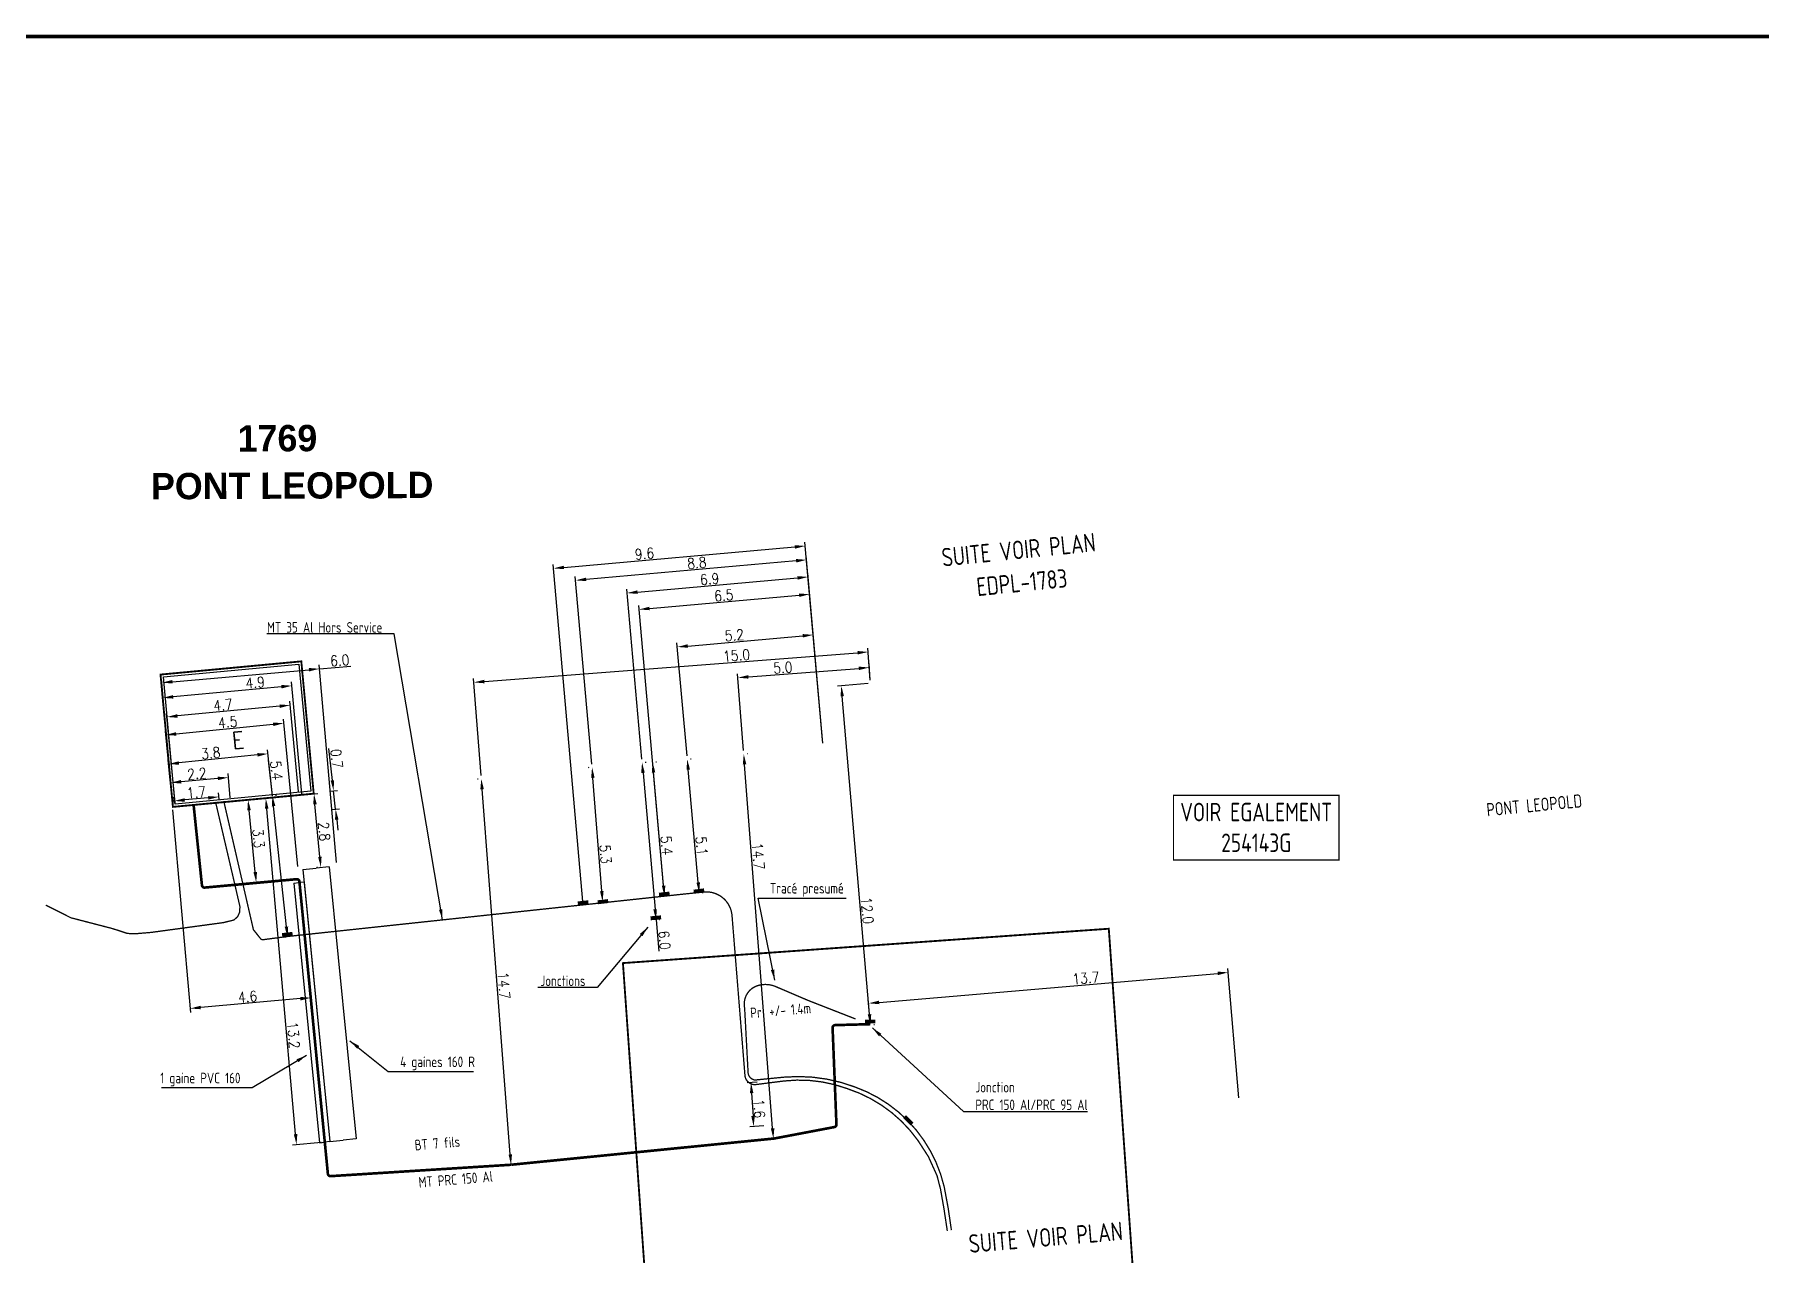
# Model space of a CAD drawing. Header units: millimetres. Extents: x 93 to 1284, y -277 to 574.
# Drawn here: x 629.2 to 956.8, y 342.3 to 573.8 of the extents above; entities that cross this region are included whole.
import ezdxf
from ezdxf.enums import TextEntityAlignment as Align

# ---------------------------------------------------------------- set-up
doc = ezdxf.new("R2010")
doc.units = ezdxf.units.MM
doc.header["$PDMODE"] = 34
doc.layers.get('Defpoints').update_dxf_attribs({"linetype": 'CONTINUOUS'})
for name, color, linetype in [('CADASTRE', 7, 'CONTINUOUS'), ('CARTOUCHE', 7, 'CONTINUOUS'), ('COTATION', 7, 'CONTINUOUS'), ('DESAFFECTE', 252, 'CONTINUOUS'), ('EQUIPEMENT', 7, 'CONTINUOUS'), ('INDICATION', 7, 'CONTINUOUS'), ('MT', 7, 'HTSOUTERRAIN'), ('RASTER', 7, 'CONTINUOUS')]:
    doc.layers.add(name, color=color, linetype=linetype)
doc.styles.add('ARIAL_BLACK', font='', dxfattribs={"width": 0.85, "height": 5})
doc.styles.add('CARTOUCHE', font='ARIAL.TTF', dxfattribs={"width": 0.85})
doc.styles.add('indication', font='isocp.shx', dxfattribs={"width": 0.85, "height": 6})
doc.styles.add('INDICATIONS', font='isocp.shx', dxfattribs={"width": 0.85})
doc.styles.add('ROMANS', font='romans', dxfattribs={"width": 0.8, "height": 2.5})
doc.styles.get("Standard").update_dxf_attribs({"font": 'romans.shx', "width": 0.85})
doc.styles.get('ARIAL_BLACK').set_extended_font_data('Arial Black')
doc.linetypes.add('HTSOUTERRAIN', pattern='A,25,-3,[133,ltypeshp.shx,S=0.5,R=0,X=-1,Y=0],-2', length=30)
doc.linetypes.add('MTSOUTERRAIN', pattern='A,25,-3,[133,ltypeshp.shx,S=0.5,R=0,X=-1,Y=0],-2', length=30)
doc.dimstyles.new('RASTER', dxfattribs={"dimtxt": 2, "dimasz": 2, "dimexe": 0.75, "dimexo": 0.625, "dimgap": 0.25, "dimtad": 1, "dimdec": 1, "dimlfac": 0.2, "dimzin": 0, "dimdsep": 46, "dimtxsty": 'Standard', "dimcen": -0.5, "dimclrd": 256, "dimclre": 256, "dimclrt": 256, "dimadec": 0, "dimazin": 0, "dimtfac": 1, "dimtdec": 1, "dimtmove": 0, "dimatfit": 3, "dimfxl": 0, "dimtolj": 1, "dimtzin": 0, "dimarcsym": 0})
picture_1 = doc.add_image_def('image1.tif', size_in_pixel=(9374, 6692))

# ---------------------------------------------------------------- blocks, each defined once
blk = doc.blocks.new('ORES A0')
at = {"layer": 'CARTOUCHE', "const_width": 0.7}
blk.add_lwpolyline([(0, 0), (-1190.67, 0), (-1190.67, 850), (0, 850)], close=True, dxfattribs=at)
at = {"layer": 'CARTOUCHE', "color": 7, "linetype": 'Continuous', "style": 'ROMANS', "width": 0.5}
for tag, p in [('MD1', (-186.74, 151.5)), ('MD1-2', (-156.36, 151.5)), ('MD2', (-186.74, 145.5)), ('MD2-2', (-156.36, 145.5)), ('MD3', (-186.74, 139.5)), ('MD3-2', (-156.36, 139.5)), ('MD4', (-186.74, 133.5)), ('MD4-2', (-156.36, 133.5)), ('MD5', (-186.74, 127.5)), ('MD5-2', (-156.36, 127.5)), ('MD6', (-186.74, 121.5)), ('MD6-2', (-156.36, 121.5)), ('MD7', (-186.74, 115.5)), ('MD7-2', (-156.36, 115.5)), ('MD8', (-186.74, 109.5)), ('MD8-2', (-156.36, 109.5)), ('MD9', (-186.74, 103.5)), ('MD9-2', (-156.36, 103.5)), ('MD10', (-186.74, 97.5)), ('MD10-2', (-156.36, 97.5))]:
    blk.add_attdef(tag, p, '', height=3, dxfattribs=at)
for tag, p in [('MD1-3', (-27.65, 153)), ('MD2-3', (-27.65, 147)), ('MD3-3', (-27.65, 141)), ('MD4-3', (-27.65, 135)), ('MD5-3', (-27.65, 129)), ('MD6-3', (-27.65, 123)), ('MD7-3', (-27.65, 117)), ('MD8-3', (-27.65, 111)), ('MD9-3', (-27.65, 105)), ('MD10-3', (-27.65, 99))]:
    blk.add_attdef(tag, text='', height=3, dxfattribs=at).set_placement(p, align=Align.MIDDLE_CENTER)
at = {"layer": 'CARTOUCHE', "color": 7, "linetype": 'Continuous', "style": 'CARTOUCHE', "width": 0.85}
for tag, height, p in [('COM', 5, (-51.88, 82.49)), ('LOC', 4, (-51.88, 75.86)), ('RES', 4, (-51.88, 63.48))]:
    blk.add_attdef(tag, text='', height=height, dxfattribs=at).set_placement(p, align=Align.CENTER)
at = {"layer": 'CARTOUCHE', "color": 7, "linetype": 'Continuous', "style": 'ROMANS'}
blk.add_attdef('OBJ1', text='', height=1.5, dxfattribs=at).set_placement((-51.88, 71.66), align=Align.CENTER)
for tag, p in [('ECH', (-56.25, 55.2)), ('DAT', (-56.25, 48.6)), ('DES', (-56.25, 42))]:
    blk.add_attdef(tag, p, '', height=3, dxfattribs=at)
at = {"layer": 'CARTOUCHE', "color": 7, "linetype": 'Continuous', "style": 'CARTOUCHE', "width": 0.8}
blk.add_attdef('NUM', text='', height=10, dxfattribs=at).set_placement((-51.88, 30), align=Align.MIDDLE)
blk = doc.blocks.new('*D21')
at = {"layer": 'COTATION', "linetype": 'Continuous', "lineweight": -2, "transparency": 16777216}
for p, q in [((744.43, 436.33), (741.57, 468.59)), ((743.63, 468.02), (774.01, 470.71)), ((778.8, 439.38), (775.93, 471.64))]:
    blk.add_line(p, q, dxfattribs=at)
at = {"layer": 'COTATION', "linetype": 'Continuous', "transparency": 16777216}
for points in [[(773.98, 471.05), (774.04, 470.38), (776, 470.89)], [(743.6, 468.35), (743.66, 467.68), (741.64, 467.84)]]:
    blk.add_solid(points, dxfattribs=at)
at = {"layer": 'Defpoints', "color": 0, "linetype": 'Continuous', "transparency": 16777216}
for p in [(776, 470.89), (744.49, 435.71), (778.85, 438.76)]:
    blk.add_point(p, dxfattribs=at)
at = {"layer": 'COTATION', "linetype": 'Continuous', "transparency": 16777216, "insert": (757.31, 470.49), "char_height": 2, "attachment_point": 5, "rotation": 5.0755}
blk.add_mtext('\\A1;6.9', dxfattribs=at)
blk = doc.blocks.new('*D22')
at = {"layer": 'COTATION', "linetype": 'Continuous', "lineweight": -2, "transparency": 16777216}
for p, q in [((745.11, 435.76), (745.24, 435.77)), ((744.67, 433.72), (746.97, 407.82)), ((747.14, 405.83), (747.67, 399.87)), ((747.77, 405.88), (747.89, 405.89))]:
    blk.add_line(p, q, dxfattribs=at)
at = {"layer": 'COTATION', "linetype": 'Continuous', "transparency": 16777216}
for points in [[(745, 433.74), (744.33, 433.69), (744.49, 435.71)], [(747.3, 407.85), (746.63, 407.79), (747.14, 405.83)]]:
    blk.add_solid(points, dxfattribs=at)
at = {"layer": 'Defpoints', "color": 0, "linetype": 'Continuous', "transparency": 16777216}
for p in [(744.49, 435.71), (744.49, 435.71), (747.14, 405.83)]:
    blk.add_point(p, dxfattribs=at)
at = {"layer": 'COTATION', "linetype": 'Continuous', "transparency": 16777216, "insert": (748.74, 401.96), "char_height": 2, "attachment_point": 5, "rotation": 275.0755}
blk.add_mtext('\\A1;6.0', dxfattribs=at)
blk = doc.blocks.new('B_Jonction')
at = {"layer": 'EQUIPEMENT', "const_width": 0.75, "flags": 128}
blk.add_lwpolyline([(-1, 0.38), (1, 0.38)], dxfattribs=at)
blk = doc.blocks.new('*D24')
at = {"layer": 'Defpoints', "color": 0, "linetype": 'Continuous', "transparency": 16777216}
for p in [(735, 434.76), (735.03, 434.76), (737, 409.27)]:
    blk.add_point(p, dxfattribs=at)
at = {"layer": 'DESAFFECTE', "linetype": 'Continuous', "lineweight": -2, "transparency": 16777216}
for p, q in [((734.4, 434.71), (734.25, 434.7)), ((736.85, 411.26), (735.16, 432.76)), ((736.38, 409.22), (736.25, 409.21))]:
    blk.add_line(p, q, dxfattribs=at)
at = {"layer": 'DESAFFECTE', "linetype": 'Continuous', "transparency": 16777216}
for points in [[(735.49, 432.79), (734.83, 432.74), (735, 434.76)], [(737.18, 411.29), (736.51, 411.23), (737, 409.27)]]:
    blk.add_solid(points, dxfattribs=at)
at = {"layer": 'DESAFFECTE', "linetype": 'Continuous', "transparency": 16777216, "insert": (737.55, 418.3), "char_height": 2, "attachment_point": 5, "rotation": 274.4898}
blk.add_mtext('\\A1;5.3', dxfattribs=at)
blk = doc.blocks.new('*D25')
at = {"layer": 'Defpoints', "color": 0, "linetype": 'Continuous', "transparency": 16777216}
for p in [(731.87, 470.25), (778.85, 438.76), (735.03, 434.76)]:
    blk.add_point(p, dxfattribs=at)
at = {"layer": 'DESAFFECTE', "linetype": 'Continuous', "lineweight": -2, "transparency": 16777216}
for p, q in [((773.72, 473.97), (733.87, 470.43)), ((778.8, 439.38), (775.65, 474.89)), ((734.97, 435.38), (731.81, 471))]:
    blk.add_line(p, q, dxfattribs=at)
at = {"layer": 'DESAFFECTE', "linetype": 'Continuous', "transparency": 16777216}
for points in [[(773.69, 474.3), (773.75, 473.63), (775.71, 474.14)], [(733.84, 470.76), (733.9, 470.1), (731.87, 470.25)]]:
    blk.add_solid(points, dxfattribs=at)
at = {"layer": 'DESAFFECTE', "linetype": 'Continuous', "transparency": 16777216, "insert": (754.89, 473.55), "char_height": 2, "attachment_point": 5, "rotation": 5.0755}
blk.add_mtext('\\A1;8.8', dxfattribs=at)
blk = doc.blocks.new('*D26')
at = {"layer": 'Defpoints', "color": 0, "linetype": 'Continuous', "transparency": 16777216}
for p in [(776.98, 459.9), (778.8, 439.38), (753.07, 436.33)]:
    blk.add_point(p, dxfattribs=at)
at = {"layer": 'DESAFFECTE', "linetype": 'Continuous', "lineweight": -2, "transparency": 16777216}
for p, q in [((753.17, 457.79), (774.98, 459.73)), ((778.74, 440), (776.91, 460.65)), ((753.02, 436.95), (751.12, 458.36))]:
    blk.add_line(p, q, dxfattribs=at)
at = {"layer": 'DESAFFECTE', "linetype": 'Continuous', "transparency": 16777216}
for points in [[(774.95, 460.06), (775.01, 459.4), (776.98, 459.9)], [(753.14, 458.12), (753.2, 457.46), (751.18, 457.61)]]:
    blk.add_solid(points, dxfattribs=at)
at = {"layer": 'DESAFFECTE', "linetype": 'Continuous', "transparency": 16777216, "insert": (762.01, 459.83), "char_height": 2, "attachment_point": 5, "rotation": 5.0755}
blk.add_mtext('\\A1;5.2', dxfattribs=at)
blk = doc.blocks.new('*D27')
at = {"layer": 'Defpoints', "color": 0, "linetype": 'Continuous', "transparency": 16777216}
for p in [(753.07, 436.33), (753.07, 436.33), (755.33, 410.93)]:
    blk.add_point(p, dxfattribs=at)
at = {"layer": 'DESAFFECTE', "linetype": 'Continuous', "lineweight": -2, "transparency": 16777216}
for p, q in [((753.7, 436.38), (753.82, 436.39)), ((755.15, 412.92), (753.25, 434.33)), ((755.95, 410.98), (756.08, 410.99))]:
    blk.add_line(p, q, dxfattribs=at)
at = {"layer": 'DESAFFECTE', "linetype": 'Continuous', "transparency": 16777216}
for points in [[(753.58, 434.36), (752.92, 434.3), (753.07, 436.33)], [(755.48, 412.95), (754.82, 412.89), (755.33, 410.93)]]:
    blk.add_solid(points, dxfattribs=at)
at = {"layer": 'DESAFFECTE', "linetype": 'Continuous', "transparency": 16777216, "insert": (755.79, 419.86), "char_height": 2, "attachment_point": 5, "rotation": 275.0755}
blk.add_mtext('\\A1;5.1', dxfattribs=at)
blk = doc.blocks.new('*D28')
at = {"layer": 'Defpoints', "color": 0, "linetype": 'Continuous', "transparency": 16777216}
for p in [(766.95, 375.05), (765.67, 366.6), (768.22, 366.75)]:
    blk.add_point(p, dxfattribs=at)
at = {"layer": 'DESAFFECTE', "linetype": 'Continuous', "lineweight": -2, "transparency": 16777216}
for p, q in [((766.33, 375.01), (764.42, 374.9)), ((765.29, 372.95), (765.55, 368.6)), ((767.6, 366.72), (764.92, 366.56))]:
    blk.add_line(p, q, dxfattribs=at)
at = {"layer": 'DESAFFECTE', "linetype": 'Continuous', "transparency": 16777216}
for points in [[(765.62, 372.97), (764.96, 372.93), (765.17, 374.94)], [(765.88, 368.62), (765.22, 368.58), (765.67, 366.6)]]:
    blk.add_solid(points, dxfattribs=at)
at = {"layer": 'DESAFFECTE', "linetype": 'Continuous', "transparency": 16777216, "insert": (766.72, 370.01), "char_height": 2, "attachment_point": 5, "rotation": 273.4108}
blk.add_mtext('\\A1;1.6', dxfattribs=at)
blk = doc.blocks.new('*D29')
at = {"layer": 'COTATION', "linetype": 'Continuous', "lineweight": -2, "transparency": 16777216}
for p, q in [((763.74, 437.94), (762.61, 452.53)), ((764.67, 451.93), (785.63, 453.55)), ((787.81, 451.3), (787.56, 454.45))]:
    blk.add_line(p, q, dxfattribs=at)
at = {"layer": 'COTATION', "linetype": 'Continuous', "transparency": 16777216}
for points in [[(764.64, 452.26), (764.69, 451.6), (762.67, 451.78)], [(785.6, 453.88), (785.65, 453.22), (787.62, 453.7)]]:
    blk.add_solid(points, dxfattribs=at)
at = {"layer": 'Defpoints', "color": 0, "linetype": 'Continuous', "transparency": 16777216}
for p in [(787.62, 453.7), (787.85, 450.68), (763.79, 437.32)]:
    blk.add_point(p, dxfattribs=at)
at = {"layer": 'COTATION', "linetype": 'Continuous', "transparency": 16777216, "insert": (771.21, 453.69), "char_height": 2, "attachment_point": 5, "rotation": 4.4105}
blk.add_mtext('\\A1;5.0', dxfattribs=at)
blk = doc.blocks.new('*D30')
at = {"layer": 'COTATION', "linetype": 'Continuous', "lineweight": -2, "transparency": 16777216}
for p, q in [((764.41, 437.36), (764.53, 437.37)), ((769.27, 366.28), (763.94, 435.32)), ((770.04, 364.33), (770.17, 364.34))]:
    blk.add_line(p, q, dxfattribs=at)
at = {"layer": 'COTATION', "linetype": 'Continuous', "transparency": 16777216}
for points in [[(764.27, 435.35), (763.61, 435.3), (763.79, 437.32)], [(769.6, 366.3), (768.93, 366.25), (769.42, 364.28)]]:
    blk.add_solid(points, dxfattribs=at)
at = {"layer": 'Defpoints', "color": 0, "linetype": 'Continuous', "transparency": 16777216}
for p in [(763.79, 437.32), (763.79, 437.32), (769.42, 364.28)]:
    blk.add_point(p, dxfattribs=at)
at = {"layer": 'COTATION', "linetype": 'Continuous', "transparency": 16777216, "insert": (766.54, 417.91), "char_height": 2, "attachment_point": 5, "rotation": 274.4105}
blk.add_mtext('\\A1;14.7', dxfattribs=at)
blk = doc.blocks.new('*D31')
at = {"layer": 'COTATION', "linetype": 'Continuous', "lineweight": -2, "transparency": 16777216}
for p, q in [((787.37, 450.68), (781.56, 450.18)), ((787.66, 387.91), (782.48, 448.25)), ((788.46, 385.97), (788.58, 385.98))]:
    blk.add_line(p, q, dxfattribs=at)
at = {"layer": 'COTATION', "linetype": 'Continuous', "transparency": 16777216}
for points in [[(782.81, 448.28), (782.15, 448.22), (782.31, 450.24)], [(787.99, 387.94), (787.33, 387.88), (787.83, 385.92)]]:
    blk.add_solid(points, dxfattribs=at)
at = {"layer": 'Defpoints', "color": 0, "linetype": 'Continuous', "transparency": 16777216}
for p in [(782.31, 450.24), (787.99, 450.73), (787.83, 385.92)]:
    blk.add_point(p, dxfattribs=at)
at = {"layer": 'COTATION', "linetype": 'Continuous', "transparency": 16777216, "insert": (787.23, 407.59), "char_height": 2, "attachment_point": 5, "rotation": 274.9074}
blk.add_mtext('\\A1;12.0', dxfattribs=at)
blk = doc.blocks.new('*D32')
at = {"layer": 'COTATION', "linetype": 'Continuous', "lineweight": -2, "transparency": 16777216}
for p, q in [((857.78, 372.06), (855.67, 396.59)), ((789.48, 390.16), (853.74, 395.67)), ((787.78, 386.54), (787.42, 390.73))]:
    blk.add_line(p, q, dxfattribs=at)
at = {"layer": 'COTATION', "linetype": 'Continuous', "transparency": 16777216}
for points in [[(853.71, 396.01), (853.77, 395.34), (855.73, 395.85)], [(789.45, 390.49), (789.51, 389.82), (787.48, 389.99)]]:
    blk.add_solid(points, dxfattribs=at)
at = {"layer": 'Defpoints', "color": 0, "linetype": 'Continuous', "transparency": 16777216}
for p in [(855.73, 395.85), (787.83, 385.92), (857.83, 371.43)]:
    blk.add_point(p, dxfattribs=at)
at = {"layer": 'COTATION', "linetype": 'Continuous', "transparency": 16777216, "insert": (828.73, 394.78), "char_height": 2, "attachment_point": 5, "rotation": 4.9074}
blk.add_mtext('\\A1;13.7', dxfattribs=at)
blk = doc.blocks.new('*D33')
at = {"layer": 'Defpoints', "color": 0, "linetype": 'Continuous', "transparency": 16777216}
for p in [(674.33, 429.39), (674.34, 429.39), (677.5, 402.58)]:
    blk.add_point(p, dxfattribs=at)
at = {"layer": 'DESAFFECTE', "linetype": 'Continuous', "lineweight": -2, "transparency": 16777216}
for p, q in [((674.34, 429.39), (673.62, 436.11)), ((674.95, 429.46), (675.09, 429.47)), ((677, 404.53), (674.55, 427.41)), ((676.88, 402.51), (676.47, 402.47))]:
    blk.add_line(p, q, dxfattribs=at)
at = {"layer": 'DESAFFECTE', "linetype": 'Continuous', "transparency": 16777216}
for points in [[(674.89, 427.44), (674.22, 427.37), (674.34, 429.39)], [(677.33, 404.57), (676.67, 404.5), (677.21, 402.55)]]:
    blk.add_solid(points, dxfattribs=at)
at = {"layer": 'DESAFFECTE', "linetype": 'Continuous', "transparency": 16777216, "insert": (675.09, 434.19), "char_height": 2, "attachment_point": 5, "rotation": 276.1083}
blk.add_mtext('\\A1;5.4', dxfattribs=at)
blk = doc.blocks.new('*D34')
at = {"layer": 'Defpoints', "color": 0, "linetype": 'Continuous', "transparency": 16777216}
for p in [(654.6, 435.38), (674.33, 429.39), (655.43, 427.43)]:
    blk.add_point(p, dxfattribs=at)
at = {"layer": 'DESAFFECTE', "linetype": 'Continuous', "lineweight": -2, "transparency": 16777216}
for p, q in [((655.36, 428.05), (654.52, 436.13)), ((671.51, 437.14), (656.59, 435.59)), ((674.26, 430.01), (673.42, 438.09))]:
    blk.add_line(p, q, dxfattribs=at)
at = {"layer": 'DESAFFECTE', "linetype": 'Continuous', "transparency": 16777216}
for points in [[(656.56, 435.92), (656.63, 435.26), (654.6, 435.38)], [(671.48, 437.47), (671.55, 436.81), (673.5, 437.35)]]:
    blk.add_solid(points, dxfattribs=at)
at = {"layer": 'DESAFFECTE', "linetype": 'Continuous', "transparency": 16777216, "insert": (662.64, 437.47), "char_height": 2, "attachment_point": 5, "rotation": 5.9345}
blk.add_mtext('\\A1;3.8', dxfattribs=at)
blk = doc.blocks.new('*U36')
at = {"layer": 'EQUIPEMENT', "const_width": 0.35, "flags": 128}
blk.add_lwpolyline([(26.84, 25.22), (26.84, 0), (0, 0), (0, 25.22)], close=True, dxfattribs=at)
at = {"layer": 'EQUIPEMENT'}
blk.add_lwpolyline([(0.5, 24.72), (26.34, 24.72), (26.34, 0.5), (0.5, 0.5)], close=True, dxfattribs=at)
at = {"layer": 'EQUIPEMENT', "insert": (13.49, 11.44), "char_height": 3.22, "width": 42.5785, "attachment_point": 5}
blk.add_mtext('E', dxfattribs=at)
at = {"layer": 'EQUIPEMENT', "style": 'ARIAL_BLACK', "width": 0.85}
for tag, p in [('NUM', (2, 17.06)), ('NOM', (2, 10.65))]:
    blk.add_attdef(tag, text='', height=5, dxfattribs=at).set_placement(p, align=Align.MIDDLE)
blk = doc.blocks.new('*D37')
at = {"layer": 'COTATION', "linetype": 'Continuous', "lineweight": -2, "transparency": 16777216}
for p, q in [((656.08, 441.11), (674.49, 442.94)), ((679.18, 415.97), (676.41, 443.88)), ((655.37, 428.05), (654.02, 441.66))]:
    blk.add_line(p, q, dxfattribs=at)
at = {"layer": 'COTATION', "linetype": 'Continuous', "transparency": 16777216}
for points in [[(674.46, 443.27), (674.52, 442.6), (676.48, 443.13)], [(656.05, 441.44), (656.11, 440.78), (654.09, 440.91)]]:
    blk.add_solid(points, dxfattribs=at)
at = {"layer": 'Defpoints', "color": 0, "linetype": 'Continuous', "transparency": 16777216}
for p in [(676.48, 443.13), (655.43, 427.43), (679.24, 415.35)]:
    blk.add_point(p, dxfattribs=at)
at = {"layer": 'COTATION', "linetype": 'Continuous', "transparency": 16777216, "insert": (665.85, 443.33), "char_height": 2, "attachment_point": 5, "rotation": 5.6724}
blk.add_mtext('\\A1;4.5', dxfattribs=at)
blk = doc.blocks.new('*D38')
at = {"layer": 'COTATION', "linetype": 'Continuous', "lineweight": -2, "transparency": 16777216}
for p, q in [((677.22, 429.35), (668.97, 428.53)), ((671.07, 414.9), (669.91, 426.62)), ((671.89, 412.97), (672.02, 412.99))]:
    blk.add_line(p, q, dxfattribs=at)
at = {"layer": 'COTATION', "linetype": 'Continuous', "transparency": 16777216}
for points in [[(670.24, 426.65), (669.58, 426.58), (669.71, 428.61)], [(671.41, 414.93), (670.74, 414.87), (671.27, 412.91)]]:
    blk.add_solid(points, dxfattribs=at)
at = {"layer": 'Defpoints', "color": 0, "linetype": 'Continuous', "transparency": 16777216}
for p in [(677.84, 429.41), (669.71, 428.61), (671.26, 412.91)]:
    blk.add_point(p, dxfattribs=at)
at = {"layer": 'COTATION', "linetype": 'Continuous', "transparency": 16777216, "insert": (671.7, 421.27), "char_height": 2, "attachment_point": 5, "rotation": 275.6724}
blk.add_mtext('\\A1;3.3', dxfattribs=at)
blk = doc.blocks.new('*D39')
at = {"layer": 'COTATION', "linetype": 'Continuous', "lineweight": -2, "transparency": 16777216}
for p, q in [((685.72, 432.29), (685.05, 438.31)), ((685.37, 430.24), (686.69, 430.38)), ((686.33, 426.82), (685.94, 430.3)), ((685.76, 426.76), (687.08, 426.91)), ((686.55, 424.84), (686.77, 422.85))]:
    blk.add_line(p, q, dxfattribs=at)
at = {"layer": 'COTATION', "linetype": 'Continuous', "transparency": 16777216}
for points in [[(686.05, 432.33), (685.39, 432.25), (685.94, 430.3)], [(686.88, 424.87), (686.22, 424.8), (686.33, 426.82)]]:
    blk.add_solid(points, dxfattribs=at)
at = {"layer": 'Defpoints', "color": 0, "linetype": 'Continuous', "transparency": 16777216}
for p in [(684.75, 430.17), (685.94, 430.3), (685.14, 426.69)]:
    blk.add_point(p, dxfattribs=at)
at = {"layer": 'COTATION', "linetype": 'Continuous', "transparency": 16777216, "insert": (686.52, 436.43), "char_height": 2, "attachment_point": 5, "rotation": 276.3431}
blk.add_mtext('\\A1;0.7', dxfattribs=at)
blk = doc.blocks.new('*D40')
at = {"layer": 'COTATION', "linetype": 'Continuous', "lineweight": -2, "transparency": 16777216}
for p, q in [((714.56, 451.05), (785.4, 456.51)), ((787.81, 451.3), (787.33, 457.41)), ((713.93, 433.22), (712.51, 451.64))]:
    blk.add_line(p, q, dxfattribs=at)
at = {"layer": 'COTATION', "linetype": 'Continuous', "transparency": 16777216}
for points in [[(785.37, 456.84), (785.42, 456.18), (787.39, 456.66)], [(714.54, 451.38), (714.59, 450.71), (712.57, 450.89)]]:
    blk.add_solid(points, dxfattribs=at)
at = {"layer": 'Defpoints', "color": 0, "linetype": 'Continuous', "transparency": 16777216}
for p in [(787.39, 456.66), (787.85, 450.68), (713.98, 432.6)]:
    blk.add_point(p, dxfattribs=at)
at = {"layer": 'COTATION', "linetype": 'Continuous', "transparency": 16777216, "insert": (762.42, 455.99), "char_height": 2, "attachment_point": 5, "rotation": 4.4105}
blk.add_mtext('\\A1;15.0', dxfattribs=at)
blk = doc.blocks.new('*D41')
at = {"layer": 'COTATION', "linetype": 'Continuous', "lineweight": -2, "transparency": 16777216}
for p, q in [((713.36, 432.55), (713.23, 432.54)), ((719.48, 361.31), (714.13, 430.6)), ((719.01, 359.27), (718.88, 359.26))]:
    blk.add_line(p, q, dxfattribs=at)
at = {"layer": 'COTATION', "linetype": 'Continuous', "transparency": 16777216}
for points in [[(714.47, 430.63), (713.8, 430.58), (713.98, 432.6)], [(719.81, 361.34), (719.15, 361.28), (719.63, 359.32)]]:
    blk.add_solid(points, dxfattribs=at)
at = {"layer": 'Defpoints', "color": 0, "linetype": 'Continuous', "transparency": 16777216}
for p in [(713.98, 432.6), (713.98, 432.6), (719.63, 359.32)]:
    blk.add_point(p, dxfattribs=at)
at = {"layer": 'COTATION', "linetype": 'Continuous', "transparency": 16777216, "insert": (718.26, 393.36), "char_height": 2, "attachment_point": 5, "rotation": 274.4105}
blk.add_mtext('\\A1;14.7', dxfattribs=at)
blk = doc.blocks.new('*D42')
at = {"layer": 'COTATION', "linetype": 'Continuous', "lineweight": -2, "transparency": 16777216}
for p, q in [((655.38, 426.71), (658.79, 388.26)), ((679.64, 390.87), (660.72, 389.19)), ((681.69, 390.42), (681.7, 390.29))]:
    blk.add_line(p, q, dxfattribs=at)
at = {"layer": 'COTATION', "linetype": 'Continuous', "transparency": 16777216}
for points in [[(679.61, 391.2), (679.67, 390.53), (681.63, 391.04)], [(660.69, 389.52), (660.75, 388.86), (658.72, 389.01)]]:
    blk.add_solid(points, dxfattribs=at)
at = {"layer": 'Defpoints', "color": 0, "linetype": 'Continuous', "transparency": 16777216}
for p in [(655.33, 427.34), (681.63, 391.04), (658.72, 389.01)]:
    blk.add_point(p, dxfattribs=at)
at = {"layer": 'COTATION', "linetype": 'Continuous', "transparency": 16777216, "insert": (669.63, 391.23), "char_height": 2, "attachment_point": 5, "rotation": 5.0657}
blk.add_mtext('\\A1;4.6', dxfattribs=at)
blk = doc.blocks.new('*D43')
at = {"layer": 'COTATION', "linetype": 'Continuous', "lineweight": -2, "transparency": 16777216}
for p, q in [((677.61, 429.31), (672.34, 428.84)), ((678.74, 365.16), (673.26, 426.92)), ((683.64, 363.59), (678.17, 363.1))]:
    blk.add_line(p, q, dxfattribs=at)
at = {"layer": 'COTATION', "linetype": 'Continuous', "transparency": 16777216}
for points in [[(673.59, 426.95), (672.93, 426.89), (673.08, 428.91)], [(679.07, 365.19), (678.4, 365.13), (678.91, 363.17)]]:
    blk.add_solid(points, dxfattribs=at)
at = {"layer": 'Defpoints', "color": 0, "linetype": 'Continuous', "transparency": 16777216}
for p in [(678.24, 429.37), (673.08, 428.91), (684.26, 363.64)]:
    blk.add_point(p, dxfattribs=at)
at = {"layer": 'COTATION', "linetype": 'Continuous', "transparency": 16777216, "insert": (678.33, 383.93), "char_height": 2, "attachment_point": 5, "rotation": 275.0657}
blk.add_mtext('\\A1;13.2', dxfattribs=at)
blk = doc.blocks.new('*D44')
at = {"layer": 'COTATION', "linetype": 'Continuous', "lineweight": -2, "transparency": 16777216}
for p, q in [((676.04, 450.06), (655.5, 448.14)), ((679.95, 429.72), (677.96, 451)), ((655.37, 428.05), (653.44, 448.7))]:
    blk.add_line(p, q, dxfattribs=at)
at = {"layer": 'COTATION', "linetype": 'Continuous', "transparency": 16777216}
for points in [[(676.01, 450.4), (676.07, 449.73), (678.03, 450.25)], [(655.47, 448.47), (655.53, 447.81), (653.51, 447.95)]]:
    blk.add_solid(points, dxfattribs=at)
at = {"layer": 'Defpoints', "color": 0, "linetype": 'Continuous', "transparency": 16777216}
for p in [(653.51, 447.95), (655.43, 427.43), (680.01, 429.1)]:
    blk.add_point(p, dxfattribs=at)
at = {"layer": 'COTATION', "linetype": 'Continuous', "transparency": 16777216, "insert": (671.06, 450.85), "char_height": 2, "attachment_point": 5, "rotation": 5.349}
blk.add_mtext('\\A1;4.9', dxfattribs=at)
blk = doc.blocks.new('*D45')
at = {"layer": 'COTATION', "linetype": 'Continuous', "lineweight": -2, "transparency": 16777216}
for p, q in [((655.74, 427.94), (655.63, 429.13)), ((664.21, 428.71), (664.1, 429.9)), ((662.17, 428.98), (657.69, 428.57))]:
    blk.add_line(p, q, dxfattribs=at)
at = {"layer": 'COTATION', "linetype": 'Continuous', "transparency": 16777216}
for points in [[(662.14, 429.31), (662.2, 428.64), (664.17, 429.16)], [(657.66, 428.9), (657.72, 428.24), (655.7, 428.39)]]:
    blk.add_solid(points, dxfattribs=at)
at = {"layer": 'Defpoints', "color": 0, "linetype": 'Continuous', "transparency": 16777216}
for p in [(655.7, 428.39), (655.8, 427.32), (664.26, 428.09)]:
    blk.add_point(p, dxfattribs=at)
at = {"layer": 'COTATION', "linetype": 'Continuous', "transparency": 16777216, "insert": (659.9, 430.02), "char_height": 2, "attachment_point": 5, "rotation": 5.1902}
blk.add_mtext('\\A1;1.7', dxfattribs=at)
blk = doc.blocks.new('*D46')
at = {"layer": 'COTATION', "linetype": 'Continuous', "lineweight": -2, "transparency": 16777216}
for p, q in [((655.38, 427.98), (654.96, 432.59)), ((663.99, 432.66), (657.02, 432.03)), ((666.34, 428.97), (665.92, 433.59))]:
    blk.add_line(p, q, dxfattribs=at)
at = {"layer": 'COTATION', "linetype": 'Continuous', "transparency": 16777216}
for points in [[(663.96, 432.99), (664.02, 432.33), (665.99, 432.84)], [(656.99, 432.36), (657.05, 431.69), (655.03, 431.85)]]:
    blk.add_solid(points, dxfattribs=at)
at = {"layer": 'Defpoints', "color": 0, "linetype": 'Continuous', "transparency": 16777216}
for p in [(655.03, 431.85), (655.44, 427.36), (666.39, 428.35)]:
    blk.add_point(p, dxfattribs=at)
at = {"layer": 'COTATION', "linetype": 'Continuous', "transparency": 16777216, "insert": (660, 433.55), "char_height": 2, "attachment_point": 5, "rotation": 5.176}
blk.add_mtext('\\A1;2.2', dxfattribs=at)
blk = doc.blocks.new('*D47')
at = {"layer": 'COTATION', "linetype": 'Continuous', "lineweight": -2, "transparency": 16777216}
for p, q in [((675.72, 446.37), (656.31, 444.51)), ((679.27, 430.2), (677.63, 447.3)), ((655.88, 428.04), (654.25, 445.07))]:
    blk.add_line(p, q, dxfattribs=at)
at = {"layer": 'COTATION', "linetype": 'Continuous', "transparency": 16777216}
for points in [[(675.68, 446.7), (675.75, 446.04), (677.71, 446.56)], [(656.28, 444.85), (656.34, 444.18), (654.32, 444.32)]]:
    blk.add_solid(points, dxfattribs=at)
at = {"layer": 'Defpoints', "color": 0, "linetype": 'Continuous', "transparency": 16777216}
for p in [(654.32, 444.32), (679.33, 429.57), (655.93, 427.42)]:
    blk.add_point(p, dxfattribs=at)
at = {"layer": 'COTATION', "linetype": 'Continuous', "transparency": 16777216, "insert": (664.97, 446.6), "char_height": 2, "attachment_point": 5, "rotation": 5.4562}
blk.add_mtext('\\A1;4.7', dxfattribs=at)
blk = doc.blocks.new('*D48')
at = {"layer": 'COTATION', "linetype": 'Continuous', "lineweight": -2, "transparency": 16777216}
for p, q in [((655.36, 451.01), (681.26, 453.29)), ((686.5, 416.69), (683.19, 454.21)), ((683.26, 453.47), (689.21, 453.99)), ((655.38, 427.98), (653.3, 451.58))]:
    blk.add_line(p, q, dxfattribs=at)
at = {"layer": 'COTATION', "linetype": 'Continuous', "transparency": 16777216}
for points in [[(681.24, 453.62), (681.29, 452.96), (683.26, 453.47)], [(655.33, 451.34), (655.39, 450.68), (653.37, 450.83)]]:
    blk.add_solid(points, dxfattribs=at)
at = {"layer": 'Defpoints', "color": 0, "linetype": 'Continuous', "transparency": 16777216}
for p in [(653.37, 450.83), (655.44, 427.36), (686.55, 416.07)]:
    blk.add_point(p, dxfattribs=at)
at = {"layer": 'COTATION', "linetype": 'Continuous', "transparency": 16777216, "insert": (687.12, 455.06), "char_height": 2, "attachment_point": 5, "rotation": 5.0362}
blk.add_mtext('\\A1;6.0', dxfattribs=at)
blk = doc.blocks.new('*D49')
at = {"layer": 'COTATION', "linetype": 'Continuous', "lineweight": -2, "transparency": 16777216}
for p, q in [((680.59, 429.59), (682.97, 429.81)), ((683.34, 417.8), (682.41, 427.75)), ((682.9, 415.75), (682.78, 415.74))]:
    blk.add_line(p, q, dxfattribs=at)
at = {"layer": 'COTATION', "linetype": 'Continuous', "transparency": 16777216}
for points in [[(682.74, 427.78), (682.08, 427.72), (682.23, 429.74)], [(683.67, 417.83), (683.01, 417.77), (683.53, 415.8)]]:
    blk.add_solid(points, dxfattribs=at)
at = {"layer": 'Defpoints', "color": 0, "linetype": 'Continuous', "transparency": 16777216}
for p in [(679.97, 429.53), (682.23, 429.74), (683.53, 415.8)]:
    blk.add_point(p, dxfattribs=at)
at = {"layer": 'COTATION', "linetype": 'Continuous', "transparency": 16777216, "insert": (684.15, 422.6), "char_height": 2, "attachment_point": 5, "rotation": 275.3297}
blk.add_mtext('\\A1;2.8', dxfattribs=at)
blk = doc.blocks.new('*D50')
at = {"layer": 'Defpoints', "color": 0, "linetype": 'Continuous', "transparency": 16777216}
for p in [(776.29, 467.61), (778.85, 438.76), (748.75, 410.33)]:
    blk.add_point(p, dxfattribs=at)
at = {"layer": 'DESAFFECTE', "linetype": 'Continuous', "lineweight": -2, "transparency": 16777216}
for p, q in [((748.7, 410.95), (743.85, 465.48)), ((745.91, 464.91), (774.3, 467.43)), ((778.8, 439.38), (776.23, 468.35))]:
    blk.add_line(p, q, dxfattribs=at)
at = {"layer": 'DESAFFECTE', "linetype": 'Continuous', "transparency": 16777216}
for points in [[(745.88, 465.24), (745.94, 464.58), (743.92, 464.73)], [(774.27, 467.76), (774.33, 467.1), (776.29, 467.61)]]:
    blk.add_solid(points, dxfattribs=at)
at = {"layer": 'DESAFFECTE', "linetype": 'Continuous', "transparency": 16777216, "insert": (760, 467.41), "char_height": 2, "attachment_point": 5, "rotation": 5.0755}
blk.add_mtext('\\A1;6.5', dxfattribs=at)
blk = doc.blocks.new('*D51')
at = {"layer": 'Defpoints', "color": 0, "linetype": 'Continuous', "transparency": 16777216}
for p in [(746.49, 435.76), (746.49, 435.76), (748.75, 410.33)]:
    blk.add_point(p, dxfattribs=at)
at = {"layer": 'DESAFFECTE', "linetype": 'Continuous', "lineweight": -2, "transparency": 16777216}
for p, q in [((747.12, 435.81), (747.24, 435.83)), ((748.57, 412.32), (746.67, 433.77)), ((748.13, 410.27), (748, 410.26))]:
    blk.add_line(p, q, dxfattribs=at)
at = {"layer": 'DESAFFECTE', "linetype": 'Continuous', "transparency": 16777216}
for points in [[(747, 433.8), (746.34, 433.74), (746.49, 435.76)], [(748.91, 412.35), (748.24, 412.29), (748.75, 410.33)]]:
    blk.add_solid(points, dxfattribs=at)
at = {"layer": 'DESAFFECTE', "linetype": 'Continuous', "transparency": 16777216, "insert": (749.15, 419.95), "char_height": 2, "attachment_point": 5, "rotation": 275.0755}
blk.add_mtext('\\A1;5.4', dxfattribs=at)
blk = doc.blocks.new('*D52')
at = {"layer": 'Defpoints', "color": 0, "linetype": 'Continuous', "transparency": 16777216}
for p in [(775.48, 476.77), (778.85, 438.76), (733.34, 408.68)]:
    blk.add_point(p, dxfattribs=at)
at = {"layer": 'DESAFFECTE', "linetype": 'Continuous', "lineweight": -2, "transparency": 16777216}
for p, q in [((729.66, 472.7), (773.49, 476.59)), ((778.8, 439.38), (775.41, 477.51)), ((733.28, 409.3), (727.6, 473.27))]:
    blk.add_line(p, q, dxfattribs=at)
at = {"layer": 'DESAFFECTE', "linetype": 'Continuous', "transparency": 16777216}
for points in [[(773.46, 476.92), (773.52, 476.26), (775.48, 476.77)], [(729.63, 473.03), (729.69, 472.37), (727.67, 472.52)]]:
    blk.add_solid(points, dxfattribs=at)
at = {"layer": 'DESAFFECTE', "linetype": 'Continuous', "transparency": 16777216, "insert": (744.95, 475.31), "char_height": 2, "attachment_point": 5, "rotation": 5.0755}
blk.add_mtext('\\A1;9.6', dxfattribs=at)

msp = doc.modelspace()

# ---------------------------------------------------------------- linework, layer by layer
at = {"layer": 'DESAFFECTE', "linetype": 'MTSOUTERRAIN', "const_width": 0.25, "flags": 128}
msp.add_lwpolyline([(631.32, 408.63), (636.08, 406.22), (643.71, 404.24), (644.96, 403.86), (646.8, 403.25), (648.22, 403.18), (651.31, 403.44), (665.02, 405.3), (667.01, 405.79), (667.73, 406.42), (668.11, 407.27), (668.17, 408.33), (667.14, 412.8), (663.54, 428.22)], dxfattribs=at)
at = {"layer": 'DESAFFECTE', "linetype": 'MTSOUTERRAIN', "const_width": 0.25}
for points in [[(665.1, 428.37), (670.73, 403.96), (672.1, 402.24, 0.262018), (672.56, 402.06), (677.13, 402.66), (723.76, 407.65), (752.35, 410.71), (756.39, 411.12, -0.123309), (756.39, 411.12), (756.39, 411.12, -0.408367), (761.56, 406.66), (761.56, 406.66, -0.170255), (761.56, 406.66), (764.01, 376.39), (764.01, 376.39, 0.131495), (764.01, 376.39), (764.01, 376.39, 0.465998), (766.31, 374.6), (771.46, 375.25, -0.117541), (783.39, 373.81), (783.39, 373.81), (783.39, 373.81), (783.39, 373.81), (783.39, 373.81, -0.161948), (796.84, 363.97), (796.84, 363.97), (798.83, 360.9), (800.47, 357.29), (801.13, 354.74), (801.79, 350.98), (802.42, 346.8)], [(785, 387.02), (785, 387.02, 0.147168), (785, 387.02), (776.04, 390.52), (769.76, 393.2), (769.76, 393.2, 0.196025), (766.04, 393.2), (766.04, 393.2, 0.302832), (763.89, 389.78), (763.89, 389.78), (763.89, 389.78), (763.99, 388.46), (764.61, 376.87, 0.35966), (765.93, 375.43), (771.39, 375.97, -0.113824), (784.86, 374.12), (784.86, 374.12), (784.86, 374.12), (784.86, 374.12), (784.86, 374.12, -0.254845), (801.82, 355.22), (801.82, 355.22), (801.82, 355.22), (801.82, 355.22), (801.82, 355.22), (802.59, 351.1), (803.2, 346.94)]]:
    msp.add_lwpolyline(points, format="xyb", dxfattribs=at)
at = {"layer": 'DESAFFECTE', "const_width": 0.75, "flags": 128}
for points in [[(732.3, 408.94), (734.3, 409.16)], [(736.07, 409.16), (738.06, 409.39)], [(747.71, 410.59), (749.71, 410.81)], [(754.29, 411.18), (756.28, 411.42)]]:
    msp.add_lwpolyline(points, dxfattribs=at)
at = {"layer": 'EQUIPEMENT', "color": 7, "linetype": 'CONTINUOUS'}
for p, q in [((678.38, 412.8), (679.37, 412.9)), ((678.38, 412.8), (683.27, 363.54)), ((680.37, 413), (679.37, 412.9)), ((680.13, 415.41), (682.61, 415.65)), ((680.13, 415.41), (685.26, 363.74)), ((680.37, 413), (685.26, 363.74)), ((685.1, 415.9), (682.61, 415.65)), ((685.1, 415.9), (690.23, 364.24)), ((683.27, 363.54), (684.26, 363.64)), ((685.26, 363.74), (684.26, 363.64)), ((685.26, 363.74), (687.75, 363.99)), ((690.23, 364.24), (687.75, 363.99))]:
    msp.add_line(p, q, dxfattribs=at)
at = {"layer": 'INDICATION', "const_width": 0.25}
msp.add_lwpolyline([(845.35, 429.45), (876.75, 429.45), (876.75, 417.21), (845.35, 417.21)], close=True, dxfattribs=at)
at = {"layer": 'INDICATION', "const_width": 0.35, "flags": 128}
msp.add_lwpolyline([(746.4, 319.26), (838.61, 325.78), (833.07, 404.14), (740.86, 397.62)], close=True, dxfattribs=at)
at = {"layer": 'MT', "linetype": 'MTSOUTERRAIN', "const_width": 0.5}
msp.add_lwpolyline([(659.37, 427.71), (660.96, 412.39, 0.410734), (661.5, 411.95), (678.92, 413.54, -0.412574), (679.46, 413.09), (684.86, 357.64, 0.40432), (685.39, 357.19), (719.76, 359.36, 0.00908), (719.78, 359.37), (769.56, 364.33), (780.97, 366.5, 0.371628), (781.38, 367.01), (780.65, 385.33, -0.423225), (781.14, 385.85), (787.8, 386.03)], format="xyb", dxfattribs=at)

# ---------------------------------------------------------------- block references
at = {"layer": 'CARTOUCHE'}
msp.add_blockref('ORES A0', (1283.97, -276.53), dxfattribs=at)
at = {"layer": 'DESAFFECTE', "rotation": 6.668561740185742}
msp.add_blockref('B_Jonction', (677.21, 402.67), dxfattribs=at)
at = {"layer": 'EQUIPEMENT'}
ref = msp.add_blockref('*U36', (655.45, 427.26), dxfattribs=dict(at, rotation=5.35446763497237))
ref.add_attrib('NOM', '1769', dxfattribs={"height": 5, "rotation": 0.2887, "style": 'ARIAL_BLACK', "width": 0.85}).set_placement((675.29, 497.22), align=Align.MIDDLE)
ref.add_attrib('NUM', 'PONT LEOPOLD', dxfattribs={"height": 5, "rotation": 0.2887, "style": 'ARIAL_BLACK', "width": 0.85}).set_placement((678.09, 488.24), align=Align.MIDDLE)
for p, rotation in [((747.14, 405.83), 5.357628069957347), ((794.75, 367.52), 315.0131181444076)]:
    msp.add_blockref('B_Jonction', p, dxfattribs=dict(at, rotation=rotation))
msp.add_blockref('B_Jonction', (787.79, 386.16), dxfattribs=at)

# ---------------------------------------------------------------- texts
at = {"layer": 'CADASTRE', "style": 'INDICATIONS', "width": 0.85}
msp.add_text('PONT LEOPOLD', height=2.5, rotation=5.5534, dxfattribs=at).set_placement((904.89, 425.45))
at = {"layer": 'DESAFFECTE', "char_height": 2, "style": 'indication'}
for s, insert, attachment_point in [('MT 35 Al Hors Service', (695.19, 460.32), 9), ('Tracé presumé', (768.75, 410.22), 7)]:
    msp.add_mtext(s, dxfattribs=dict(at, insert=insert, attachment_point=attachment_point))
at = {"layer": 'INDICATION', "style": 'INDICATIONS', "width": 0.85}
for s, rotation, p in [('SUITE VOIR PLAN', 5.7524, (816.13, 474.3)), ('EDPL-1783', 5.7524, (816.75, 468.1)), ('SUITE VOIR PLAN', 4.8435, (821.25, 343.83))]:
    msp.add_text(s, height=3.5, rotation=rotation, dxfattribs=at).set_placement(p, align=Align.CENTER)
for s, p in [('VOIR EGALEMENT', (861.05, 424.53)), ('254143G', (861.05, 418.7))]:
    msp.add_text(s, height=3.5, dxfattribs=at).set_placement(p, align=Align.CENTER)
at = {"layer": 'INDICATION', "char_height": 2}
for s, insert, attachment_point, style in [('Jonctions', (733.74, 393.25), 9, 'indication'), ('1 gaine PVC 160 ', (668.27, 375.51), 6, 'INDICATIONS'), ('4 gaines 160 R', (698.58, 378.59), 4, 'INDICATIONS'), ('Jonction\\PPRC 150 Al/PRC 95 Al', (807.74, 369.73), 7, 'indication')]:
    msp.add_mtext(s, dxfattribs=dict(at, insert=insert, attachment_point=attachment_point, style=style))
at = {"layer": 'INDICATION', "char_height": 2, "attachment_point": 7}
for s, insert, rotation, style in [('Pr. +/- 1.4m', (765.12, 387.13), 4.9074, 'indication'), ('BT 7 fils', (701.42, 362.06), 4.8188, 'INDICATIONS'), ('MT PRC 150 Al', (702.17, 354.98), 4.8188, 'INDICATIONS')]:
    msp.add_mtext(s, dxfattribs=dict(at, insert=insert, rotation=rotation, style=style))

# ---------------------------------------------------------------- dimensions: what is measured, and where the dimension line sits
at = {"layer": 'COTATION', "linetype": 'Continuous'}
for base, p1, p2, angle, picture, middle in [((776, 470.89), (744.49, 435.71), (778.85, 438.76), 185.0755, '*D21', (757.42, 469.24)), ((653.37, 450.83), (686.55, 416.07), (655.44, 427.36), 5.0362, '*D48', (687.23, 453.82)), ((787.39, 456.66), (713.98, 432.6), (787.85, 450.68), 184.4105, '*D40', (762.51, 454.74)), ((653.51, 447.95), (680.01, 429.1), (655.43, 427.43), 5.349, '*D44', (671.17, 449.61)), ((787.62, 453.7), (763.79, 437.32), (787.85, 450.68), 184.4105, '*D29', (771.31, 452.44)), ((654.32, 444.32), (679.33, 429.57), (655.93, 427.42), 5.4562, '*D47', (665.09, 445.35)), ((676.48, 443.13), (655.43, 427.43), (679.24, 415.35), 185.6724, '*D37', (665.98, 442.09)), ((685.94, 430.3), (685.14, 426.69), (684.75, 430.17), 276.3431, '*D39', (685.28, 436.3)), ((744.49, 435.71), (747.14, 405.83), (744.49, 435.71), 275.0755, '*D22', (747.5, 401.85)), ((763.7863, 437.3162), (769.4194, 364.2831), (763.7863, 437.3162), 274.4105, '*D30', (765.2903, 417.8171)), ((655.03, 431.85), (666.39, 428.35), (655.44, 427.36), 5.176, '*D46', (660.11, 432.31)), ((713.98, 432.6), (719.63, 359.32), (713.98, 432.6), 274.4105, '*D41', (717.01, 393.26)), ((655.7, 428.39), (664.26, 428.09), (655.8, 427.32), 5.1902, '*D45', (660.01, 428.78)), ((673.08, 428.91), (684.26, 363.64), (678.24, 429.37), 275.0657, '*D43', (677.08, 383.82)), ((682.23, 429.74), (683.53, 415.8), (679.97, 429.53), 275.3297, '*D49', (682.9, 422.48)), ((658.72, 389.01), (681.63, 391.04), (655.33, 427.34), 5.0657, '*D42', (669.74, 389.99)), ((855.73, 395.85), (787.83, 385.92), (857.83, 371.43), 184.9074, '*D32', (828.84, 393.54))]:
    dim = msp.add_linear_dim(base=base, p1=p1, p2=p2, angle=angle, dimstyle='RASTER', dxfattribs=at)
    dim.commit()
    dim.dimension.update_dxf_attribs({"geometry": picture, "text_midpoint": middle, "dimtype": 160})
for base, p1, p2, angle, text, picture, middle in [((782.31, 450.24), (787.83, 385.92), (787.99, 450.73), 274.9074, '12.0', '*D31', (785.98, 407.49)), ((669.71, 428.61), (671.26, 412.91), (677.84, 429.41), 275.6724, '3.3', '*D38', (670.45, 421.14))]:
    dim = msp.add_linear_dim(base=base, p1=p1, p2=p2, angle=angle, text=text, dimstyle='RASTER', dxfattribs=at)
    dim.commit()
    dim.dimension.update_dxf_attribs({"geometry": picture, "text_midpoint": middle, "dimtype": 160})
at = {"layer": 'DESAFFECTE', "linetype": 'Continuous'}
for base, p1, p2, angle, picture, middle in [((775.48, 476.77), (733.34, 408.68), (778.85, 438.76), 185.0755, '*D52', (745.06, 474.07)), ((731.87, 470.25), (778.85, 438.76), (735.03, 434.76), 5.0755, '*D25', (755, 472.3)), ((776.29, 467.61), (748.75, 410.33), (778.85, 438.76), 185.0755, '*D50', (760.11, 466.17)), ((776.98, 459.9), (753.07, 436.33), (778.8, 439.38), 185.0755, '*D26', (762.12, 458.59)), ((654.6, 435.38), (674.33, 429.39), (655.43, 427.43), 5.9345, '*D34', (662.77, 436.23)), ((674.34, 429.39), (677.5, 402.58), (674.33, 429.39), 276.1083, '*D33', (673.84, 434.05)), ((753.07, 436.33), (755.33, 410.93), (753.07, 436.33), 275.0755, '*D27', (754.55, 419.75))]:
    dim = msp.add_linear_dim(base=base, p1=p1, p2=p2, angle=angle, dimstyle='RASTER', dxfattribs=at)
    dim.commit()
    dim.dimension.update_dxf_attribs({"geometry": picture, "text_midpoint": middle, "dimtype": 160})
for base, p1, p2, angle, text, picture, middle in [((746.49, 435.76), (748.75, 410.33), (746.49, 435.76), 275.0755, '5.4', '*D51', (747.91, 419.84)), ((735, 434.76), (737, 409.27), (735.03, 434.76), 274.4898, '5.3', '*D24', (736.3, 418.2)), ((765.67, 366.6), (766.95, 375.05), (768.22, 366.75), 93.4108, '1.6', '*D28', (765.47, 369.93))]:
    dim = msp.add_linear_dim(base=base, p1=p1, p2=p2, angle=angle, text=text, dimstyle='RASTER', dxfattribs=at)
    dim.commit()
    dim.dimension.update_dxf_attribs({"geometry": picture, "text_midpoint": middle, "dimtype": 160})

# ---------------------------------------------------------------- pictures from other files: only their frames are drawn
at = {"layer": 'RASTER'}
image = msp.add_image(picture_1, insert=(93.31, -276.53), size_in_units=(1190.66, 850), dxfattribs=at)
image.dxf.flags = 11

# ---------------------------------------------------------------- leaders
at = {"layer": 'DESAFFECTE', "annotation_type": 0, "has_hookline": 1}
for points, hookline_direction, text_width in [([(706.61, 405.82), (697.44, 460.07), (695.44, 460.07)], 1, 21.93), ([(769.66, 394.39), (766.5, 409.97), (768.5, 409.97)], 0, 14.45)]:
    msp.add_leader(points, dimstyle='RASTER', override={"dimlfac": 0.2, "dimclrd": 256, "dimclre": 256, "dimclrt": 256}, dxfattribs=dict(at, hookline_direction=hookline_direction, text_width=text_width))
at = {"layer": 'INDICATION', "annotation_type": 0, "has_hookline": 1}
for points, hookline_direction, text_width in [([(745.59, 404.46), (735.99, 393), (733.99, 393)], 1, 9.05), ([(788.21, 385.31), (805.49, 369.48), (807.49, 369.48)], 0, 21.26)]:
    msp.add_leader(points, dimstyle='RASTER', override={"dimlfac": 0.2, "dimclrd": 256, "dimclre": 256, "dimclrt": 256}, dxfattribs=dict(at, hookline_direction=hookline_direction, text_width=text_width))
for points, hookline_direction, text_width in [([(680.8, 380.11), (670.52, 373.97), (668.52, 373.97)], 1, 14.96), ([(689.05, 382.88), (696.33, 377.05), (698.33, 377.05)], 0, 13.94)]:
    msp.add_leader(points, dimstyle='RASTER', dxfattribs=dict(at, hookline_direction=hookline_direction, text_width=text_width))

doc.saveas('drawing.dxf')
